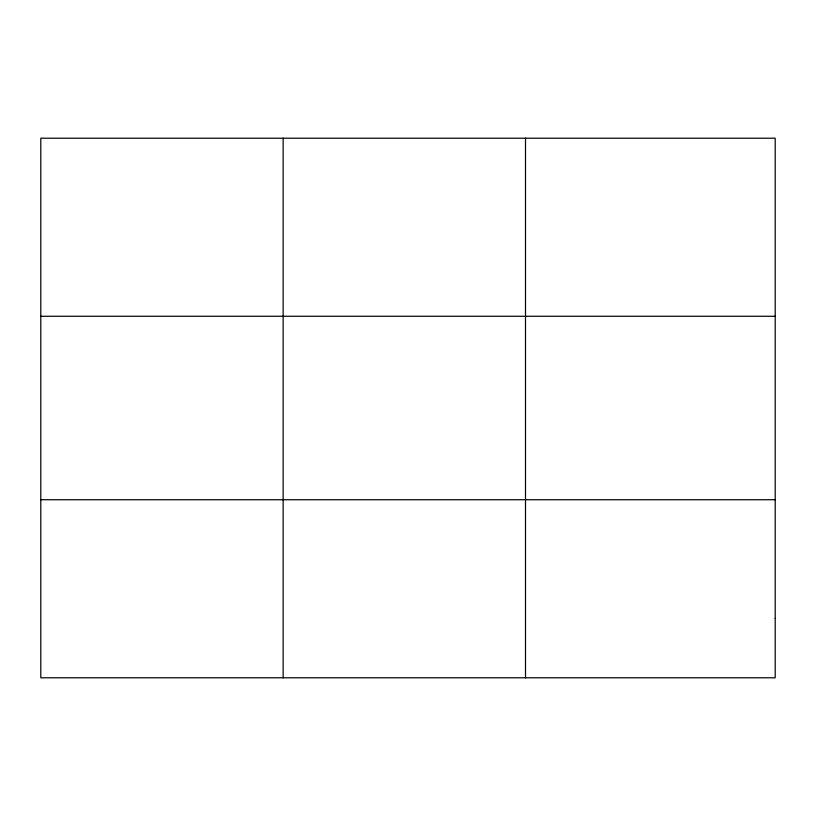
<?xml version="1.0" encoding="UTF-8"?>
<svg xmlns="http://www.w3.org/2000/svg" width="816" height="816" viewBox="0 0 816 816"><rect width="100%" height="100%" fill="white"/><g stroke="black" fill="none" stroke-linecap="round" stroke-linejoin="round"><path stroke-width="1.22" d="M283.152 138.21L283.152 677.79M525.504 138.21L525.504 677.79M40.8 316.271L775.2 316.271M40.8 499.729L775.2 499.729M775.2 618.436L775.2 677.79L40.8 677.79L40.8 138.21L775.2 138.21L775.2 618.436"/></g></svg>
